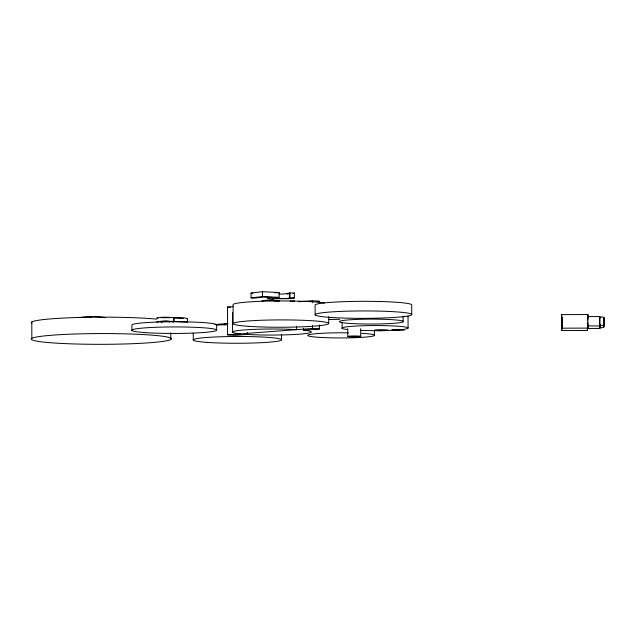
<?xml version="1.0" encoding="UTF-8"?>
<svg xmlns="http://www.w3.org/2000/svg" width="636" height="636" viewBox="0 0 636 636"><rect width="100%" height="100%" fill="white"/><g stroke="black" fill="none" stroke-linecap="round" stroke-linejoin="round"><path stroke-width="0.95" d="M561.604 322.603L561.683 319.089L561.819 323.152M561.58 320.202L561.66 316.688L561.691 326.141L561.62 324.757M561.803 325.028L561.699 328.192L587.95 328.104L588.038 326.109M561.779 322.627L561.723 330.537L587.433 330.45L587.529 328.47M561.834 327.166L561.842 323.804M587.823 320.115L587.91 316.601L599.851 316.561L599.931 317.936M599.772 318.93L599.78 322.516M603.81 325.489L603.795 324.368M604.065 320.552L604.041 319.367M604.192 323.175L604.176 321.991M599.796 319.383C598.357 315.853 606.068 316.307 604.168 319.868M603.795 325.02C605.552 327.938 599.494 328.844 599.915 326.268M604.065 319.884L604.105 317.451M604.176 322.659C605.766 325.799 600.694 326.141 599.843 324.599M599.804 318.588L599.851 316.561M600.042 327.023L599.979 328.415L587.426 328.454L587.378 327.826M603.787 325.584L603.747 326.379L603.691 324.384M604.073 319.304L604.113 318.485L604.152 319.296M604.168 323.239L604.136 325.091M561.771 327.278L561.715 328.542L561.628 327.294M587.473 327.818L587.426 328.454M599.923 324.591L599.883 325.107M105.377 317.682C97.26 316.211 87.641 316.14 79.285 317.642M588.006 316.521L587.903 314.542L561.652 314.629L561.596 327.19M587.903 314.542L587.815 324.726M599.979 328.415L599.891 324.638L599.883 326.014L587.966 325.886M289.634 292.902L289.642 297.735L286.979 298.499L272.558 298.379L279.101 297.338L279.093 292.504L262.517 291.709L251.045 293.085L251.053 297.91L254.837 298.093L263.598 297.044L272.16 297.457L267.255 298.356L270.372 298.841L290.763 298.674L294.396 297.926L294.389 293.101C289.213 292.337 284.284 294.699 278.973 293.919M290.255 301.17L294.5 301.027M187.302 318.572L184.806 317.936L165.869 317.213A8.825 0.676 -0.1 0 0 161.139 317.364L156.782 317.976L157.911 318.334M172.865 322.158L173.397 321.943M169.271 322.15C171.545 320.385 155.82 321.657 162.426 322.102M293.204 293.466L294.389 293.101M277.216 301.178L279.403 300.884L274.06 300.987M251.053 297.91L262.525 296.535L279.101 297.338M289.642 297.735L294.396 297.926M214.841 324.535L227.95 323.454M275.046 292.878L279.093 292.504M267.215 300.502L273.742 300.105L266.921 300.113L261.905 300.876L262.811 301.114M161.21 317.698L169.605 317.706M303.467 328.311L303.475 330.203L306.695 330.545A39.432 3.029 -0.1 0 1 299.023 334.194A39.432 3.029 -0.1 0 1 251.26 334.647L247.42 334.409L234.477 335.387L227.577 334.838L227.529 307.077L233.07 306.663M298.395 301.758L312.427 300.701L319.328 301.249L319.336 303.229M317.459 301.385L319.328 301.249M227.577 334.838L312.475 328.47L319.383 329.011L319.375 325.044M303.475 330.203L319.383 329.011M286.971 294.158L288.323 294.063M157.235 322.094L156.79 321.848L161.147 321.228A8.825 0.676 -0.1 0 1 165.869 321.077L187.405 322.15M173.389 318.072L183.359 318.318M89.676 317.038L91.202 317.038M251.045 293.085L252.937 293.172M227.529 307.077L230.486 307.307M240.511 333.868L237.26 333.534A39.432 3.029 -0.1 0 1 244.932 329.885A39.432 3.029 -0.1 0 1 292.695 329.424L296.575 329.663L296.567 326.769M603.755 327.309L603.699 325.028M587.91 316.601L587.958 317.229M587.942 326.053L587.863 324.67M587.95 328.104L587.831 322.555M587.433 330.45L587.33 328.494M561.652 314.629L561.795 322.587M561.699 328.192L561.596 326.22M561.723 330.537L561.588 322.643M604.089 323.247L604.128 324.058L604.073 322.667M561.755 317.992L561.787 319.057M561.731 318.064L561.675 317.094L561.564 324.813M599.804 323.207L599.883 326.014L599.867 324.924M599.812 324.63L599.796 322.285M604.184 319.351L604.176 320.544M604.057 323.191L604.065 321.275M561.755 319.041L561.779 321.403M561.612 325.052L561.628 326.189M604.192 320.274L604.2 322.253M604.049 322.269L604.041 320.29M599.772 320.075L599.772 321.299M411.738 314.383L411.723 304.771A48.36 3.713 -0.1 0 0 361.049 301.329A48.36 3.713 -0.1 0 0 315.122 305.304L315.138 314.915M408.042 316.243L408.066 327.89M403.113 316.187L403.121 321.824A31.991 2.457 -0.1 0 1 352.121 323.573A31.991 2.457 -0.1 0 1 358.855 319.344A31.991 2.457 -0.1 0 1 403.121 321.824M374.405 330.171L374.397 335.649M360.715 328.669L360.731 336.46A6.487 0.501 -0.1 0 1 350.722 336.865A6.487 0.501 -0.1 0 1 351.31 336.007A6.487 0.501 -0.1 0 1 360.731 336.46M347.765 328.637L347.781 336.428M342.073 322.492L342.081 328.311M328.701 316.728L328.709 323.366M312.427 300.701L312.427 302.688M312.467 325.497L312.475 328.47M289.833 292.878L289.841 297.712M281.565 334.759L281.573 339.704M262.517 291.709L262.525 296.535M247.412 332.517L247.42 334.409M233.11 323.78L233.078 304.811A47.827 3.673 -0.1 0 1 269.95 301.051A47.827 3.673 -0.1 0 1 324.416 303.006M232.53 312.729L232.561 332.016M224.985 323.319L224.993 324.996M216.661 330.005L216.653 324.813A42.405 3.252 -0.1 0 0 172.738 321.752A42.405 3.252 -0.1 0 0 131.891 325.195L131.906 330.386M193.249 333.113L193.257 340.037M187.548 318.429L187.556 322.293M173.874 317.873L173.874 321.737M173.771 317.865L173.771 321.729M170.782 332.739L170.798 339.505A70.04 5.374 -0.1 0 1 58.925 343.297A70.04 5.374 -0.1 0 1 74.221 334.035A70.04 5.374 -0.1 0 1 170.798 339.505M31.8 321.959L31.832 338.384M347.526 329.551A33.056 2.536 -0.1 0 1 373.03 325.568A33.056 2.536 -0.1 0 1 404.663 329.178M399.845 329.734A33.056 2.536 -0.1 0 1 360.35 330.394M361.63 333.296A33.477 2.568 -0.1 0 1 358.338 337.541A33.477 2.568 -0.1 0 1 308.15 335.832A33.477 2.568 -0.1 0 1 348.496 332.843M328.422 319.55A33.477 2.568 -0.1 0 1 339.767 319.344M216.105 325.068A44.17 3.387 -0.1 0 1 227.616 324.718M31.88 323.366A70.04 5.374 -0.1 0 1 74.189 317.61A70.04 5.374 -0.1 0 1 156.663 319.129M330.966 317.451A48.36 3.713 -0.1 0 0 410.713 315.345A48.36 3.713 -0.1 0 0 348.639 311.139A48.36 3.713 -0.1 0 0 330.966 317.451M248.263 326.308A47.827 3.673 -0.1 0 0 327.508 324.32A47.827 3.673 -0.1 0 0 266.961 320.091A47.827 3.673 -0.1 0 0 248.263 326.308M207.026 342.383A44.17 3.387 -0.1 0 0 280.373 340.586A44.17 3.387 -0.1 0 0 224.85 336.643A44.17 3.387 -0.1 0 0 207.026 342.383M145.398 332.628A42.405 3.252 -0.1 0 0 215.62 330.847A42.405 3.252 -0.1 0 0 161.83 327.103A42.405 3.252 -0.1 0 0 145.398 332.628M377.601 330.656A6.694 0.517 -0.1 0 0 387.928 330.235A6.694 0.517 -0.1 0 0 378.205 329.766A6.694 0.517 -0.1 0 0 377.601 330.656M394.638 330.307A6.273 0.485 -0.1 0 0 404.313 329.909A6.273 0.485 -0.1 0 0 395.202 329.472A6.273 0.485 -0.1 0 0 394.638 330.307"/></g></svg>
